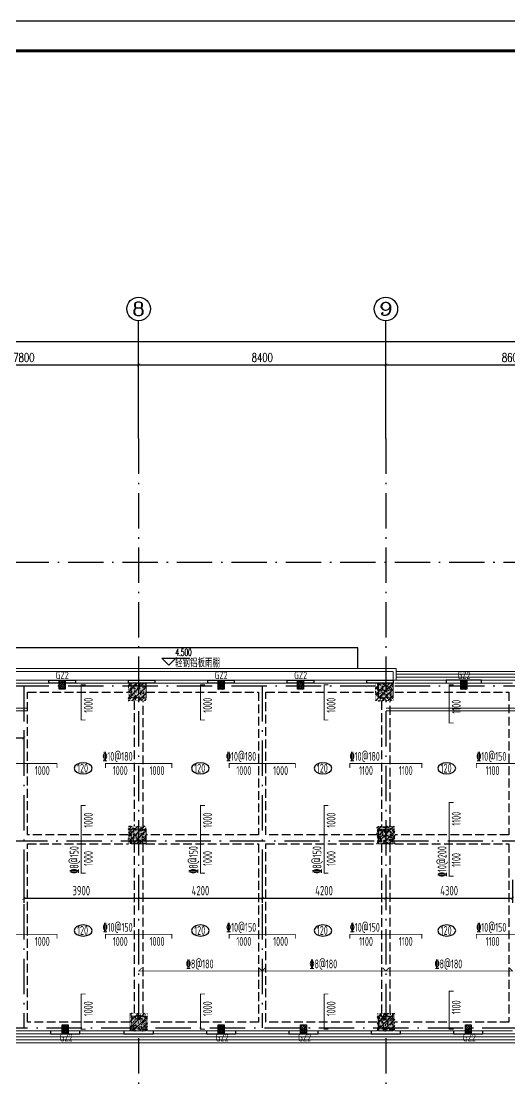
# Model space of a CAD drawing. Extents: x 169490 to 7584583, y -2399407 to 1374371.
# Drawn here: x 651206 to 667806, y 734888 to 770945 of the extents above; entities that cross this region are included whole.
import ezdxf
from ezdxf.enums import TextEntityAlignment as Align

# ---------------------------------------------------------------- set-up
doc = ezdxf.new("R2010")
doc.units = 0
doc.header["$LTSCALE"] = 100
for name, pattern in [('CENTER', [8, 5, -1, 1, -1]), ('D3轴线点划线', [18.5, 12, -3, 0.5, -3]), ('DASH', [0.35, 0.25, -0.1]), ('H3普通虚线', [4.2, 3, -1.2])]:
    doc.linetypes.add(name, pattern=pattern)
doc.layers.get('0').update_dxf_attribs({"linetype": 'CONTINUOUS'})
doc.layers.get('DEFPOINTS').update_dxf_attribs({"linetype": 'CONTINUOUS'})
for name, color, linetype in [('AXIS', 3, 'CONTINUOUS'), ('AXIS_TEXT', 4, 'CONTINUOUS'), ('BEAM_CONT', 4, 'CONTINUOUS'), ('C-AXIS(轴号)', 3, 'CONTINUOUS'), ('C-AXIS-T(字)', 7, 'CONTINUOUS'), ('C-DOTE', 8, 'D3轴线点划线'), ('DIM_ELEV', 3, 'CONTINUOUS'), ('FSK_FREIN', 2, 'CONTINUOUS'), ('FSK_FTEXT', 4, 'CONTINUOUS'), ('FSK_ZREIN', 1, 'CONTINUOUS'), ('FSK_ZTEXT', 3, 'CONTINUOUS'), ('GJ', 6, 'CONTINUOUS'), ('GZ', 220, 'CENTER'), ('S-BEAM-LINE2', 4, 'H3普通虚线'), ('S-COLU-HATCH', 251, 'CONTINUOUS'), ('S-SLAB-DIM', 92, 'CONTINUOUS'), ('图框', 140, 'CONTINUOUS'), ('板厚度', 2, 'CONTINUOUS'), ('立面', 73, 'CONTINUOUS'), ('线脚', 30, 'CONTINUOUS')]:
    doc.layers.add(name, color=color, linetype=linetype)
doc.layers.add('S-COLU-LINE1', color=6, linetype='CONTINUOUS', lineweight=18)
doc.layers.add('平面-看线', color=45, linetype='CONTINUOUS', lineweight=15)
doc.styles.add('_TCH_AXIS', font='COMPLEX', dxfattribs={"bigfont": 'GBCBIG'})
doc.styles.add('_TCH_DIM', font='SIMPLEX', dxfattribs={"bigfont": 'GBCBIG'})
doc.styles.add('_TCH_DIM_T3', font='SIMPLEX.shx', dxfattribs={"width": 0.705882, "bigfont": 'GBCBIG.shx'})
doc.styles.add('BW_Rein', font='Tssdeng.shx', dxfattribs={"width": 0.7, "bigfont": 'hztxt.shx'})
doc.styles.add('COMPLEX', font='COMPLEX')
doc.styles.get("Standard").update_dxf_attribs({"font": 'tssdeng.shx', "width": 0.7, "bigfont": 'hztxt.shx'})
doc.styles.add('TSSD_Bold', font='tssdeng2.shx', dxfattribs={"width": 0.7, "bigfont": 'china.shx'})
doc.styles.add('TSSD_Dimension', font='Tssdeng.shx', dxfattribs={"width": 0.7, "bigfont": 'tssdchn.shx'})
doc.styles.add('TSSD_REIN', font='tssdeng.shx', dxfattribs={"width": 0.7, "bigfont": 'hztxt.shx'})
doc.dimstyles.new('_TCH_ARCH&&100', dxfattribs={"dimtxt": 297.5, "dimasz": 100, "dimexe": 250, "dimexo": 300, "dimgap": 100, "dimtad": 1, "dimdec": 0, "dimzin": 0, "dimdsep": 46, "dimtxsty": '_TCH_DIM_T3', "dimblk": 'ARCHTICK', "dimcen": 0.09, "dimclrt": 7, "dimazin": 2, "dimtfac": 1, "dimtdec": 0, "dimtix": 1, "dimtmove": 2, "dimatfit": 3, "dimfxl": 1, "dimtolj": 1, "dimtzin": 0, "dimarcsym": 0})
doc.dimstyles.new('TSSD_100_100$0', dxfattribs={"dimtxt": 320, "dimasz": 100, "dimexe": 150, "dimexo": 150, "dimgap": 100, "dimtad": 1, "dimdec": 0, "dimzin": 0, "dimdsep": 46, "dimtxsty": 'TSSD_Dimension', "dimblk": 'ARCHTICK', "dimcen": 0, "dimclrt": 7, "dimadec": 1, "dimazin": 0, "dimtfac": 1, "dimtdec": 0, "dimtix": 1, "dimtmove": 2, "dimatfit": 3, "dimldrblk": '_TSDBK', "dimfxl": 1, "dimtolj": 1, "dimtzin": 0, "dimarcsym": 0})
pattern_1 = [(50, (0, 0), (215.178055, -18.82564), [22.5, -247.5]), (355, (0, 0), (-41.6254, 225.65764), [18, -198]), (100.4514, (17.93, -1.57), (173.552815, 206.831863), [19.122057, -210.342634]), (46.1842, (0, 60), (320.172315, -49.655704), [33.75, -371.25]), (96.6356, (26.68, 55.86), (280.39881, 292.23536), [28.68309, -315.5139]), (351.1842, (0, 60), (280.39858, 292.23558), [27, -297]), (21, (30, 45), (179.072116, -120.785667), [22.5, -247.5]), (326, (30, 45), (72.9946, 217.545014), [18, -198]), (71.4514, (44.92, 34.93), (252.06679, 96.75915), [19.122057, -210.342634]), (37.5, (0, 0), (3.6479566, 99.868156), [0, -195.6, 0, -201, 0, -198.75]), (7.5, (0, 0), (78.920861, 118.323514), [0, -114.6, 0, -191.1, 0, -75.75]), (327.5, (-66.9, 0), (160.146731, -6.7664615), [0, -75, 0, -234, 0, -310.5]), (317.5, (-96.9, 0), (174.955851, 30.031495), [0, -97.5, 0, -155.4, 0, -220.5]), (45, (0, 0), (-106.066017, 106.066017), [])]

# ---------------------------------------------------------------- blocks, each defined once
blk = doc.blocks.new('_ARCHTICK')
at = {"const_width": 0.15}
blk.add_lwpolyline([(-0.5, -0.5), (0.5, 0.5)], dxfattribs=at)
blk = doc.blocks.new('*D2207')
at = {"layer": 'AXIS', "color": 0, "lineweight": -2, "transparency": 16777216}
for p, q in [((607996, 757082), (607996, 760332)), ((607996, 760082), (679896, 760082)), ((679896, 757082), (679896, 760332))]:
    blk.add_line(p, q, dxfattribs=at)
at = {"layer": 'DEFPOINTS', "color": 0, "transparency": 16777216}
for p in [(679896, 760082), (607996, 756782), (679896, 756782)]:
    blk.add_point(p, dxfattribs=at)
at = {"layer": 'AXIS', "color": 0, "lineweight": -2, "transparency": 16777216, "xscale": 100, "yscale": 100, "zscale": 100, "rotation": 180}
blk.add_blockref('_ARCHTICK', (607996, 760082), dxfattribs=at)
at = {"layer": 'AXIS', "color": 0, "lineweight": -2, "transparency": 16777216, "xscale": 100, "yscale": 100, "zscale": 100}
blk.add_blockref('_ARCHTICK', (679896, 760082), dxfattribs=at)
at = {"layer": 'AXIS', "color": 7, "transparency": 16777216, "insert": (643946, 760331), "char_height": 297.5, "attachment_point": 5, "style": '_TCH_DIM_T3'}
blk.add_mtext('\\A1;71900', dxfattribs=at)
blk = doc.blocks.new('*D2219')
at = {"layer": 'AXIS', "color": 0, "lineweight": -2, "transparency": 16777216}
for p, q in [((647396, 757082), (647396, 759532)), ((655196, 757082), (655196, 759532)), ((647396, 759282), (655196, 759282))]:
    blk.add_line(p, q, dxfattribs=at)
at = {"layer": 'DEFPOINTS', "color": 0, "transparency": 16777216}
for p in [(655196, 759282), (647396, 756782), (655196, 756782)]:
    blk.add_point(p, dxfattribs=at)
at = {"layer": 'AXIS', "color": 0, "lineweight": -2, "transparency": 16777216, "xscale": 100, "yscale": 100, "zscale": 100, "rotation": 180}
blk.add_blockref('_ARCHTICK', (647396, 759282), dxfattribs=at)
at = {"layer": 'AXIS', "color": 0, "lineweight": -2, "transparency": 16777216, "xscale": 100, "yscale": 100, "zscale": 100}
blk.add_blockref('_ARCHTICK', (655196, 759282), dxfattribs=at)
at = {"layer": 'AXIS', "color": 7, "transparency": 16777216, "insert": (651296, 759531), "char_height": 297.5, "attachment_point": 5, "style": '_TCH_DIM_T3'}
blk.add_mtext('\\A1;7800', dxfattribs=at)
blk = doc.blocks.new('*D2220')
at = {"layer": 'AXIS', "color": 0, "lineweight": -2, "transparency": 16777216}
for p, q in [((655196, 757082), (655196, 759532)), ((663596, 757082), (663596, 759532)), ((655196, 759282), (663596, 759282))]:
    blk.add_line(p, q, dxfattribs=at)
at = {"layer": 'DEFPOINTS', "color": 0, "transparency": 16777216}
for p in [(663596, 759282), (655196, 756782), (663596, 756782)]:
    blk.add_point(p, dxfattribs=at)
at = {"layer": 'AXIS', "color": 0, "lineweight": -2, "transparency": 16777216, "xscale": 100, "yscale": 100, "zscale": 100, "rotation": 180}
blk.add_blockref('_ARCHTICK', (655196, 759282), dxfattribs=at)
at = {"layer": 'AXIS', "color": 0, "lineweight": -2, "transparency": 16777216, "xscale": 100, "yscale": 100, "zscale": 100}
blk.add_blockref('_ARCHTICK', (663596, 759282), dxfattribs=at)
at = {"layer": 'AXIS', "color": 7, "transparency": 16777216, "insert": (659396, 759531), "char_height": 297.5, "attachment_point": 5, "style": '_TCH_DIM_T3'}
blk.add_mtext('\\A1;8400', dxfattribs=at)
blk = doc.blocks.new('*D2221')
at = {"layer": 'AXIS', "color": 0, "lineweight": -2, "transparency": 16777216}
for p, q in [((663596, 757082), (663596, 759532)), ((672196, 757082), (672196, 759532)), ((663596, 759282), (672196, 759282))]:
    blk.add_line(p, q, dxfattribs=at)
at = {"layer": 'DEFPOINTS', "color": 0, "transparency": 16777216}
for p in [(672196, 759282), (663596, 756782), (672196, 756782)]:
    blk.add_point(p, dxfattribs=at)
at = {"layer": 'AXIS', "color": 0, "lineweight": -2, "transparency": 16777216, "xscale": 100, "yscale": 100, "zscale": 100, "rotation": 180}
blk.add_blockref('_ARCHTICK', (663596, 759282), dxfattribs=at)
at = {"layer": 'AXIS', "color": 0, "lineweight": -2, "transparency": 16777216, "xscale": 100, "yscale": 100, "zscale": 100}
blk.add_blockref('_ARCHTICK', (672196, 759282), dxfattribs=at)
at = {"layer": 'AXIS', "color": 7, "transparency": 16777216, "insert": (667896, 759531), "char_height": 297.5, "attachment_point": 5, "style": '_TCH_DIM_T3'}
blk.add_mtext('\\A1;8600', dxfattribs=at)
blk = doc.blocks.new('_AXISO')
blk.add_circle((0, 0), 0.5)
at = {"layer": 'AXIS_TEXT', "style": 'COMPLEX', "width": 1.041667}
blk.add_attdef('A', text='', height=0.56, dxfattribs=at).set_placement((-0.25, -0.28), (0.25, -0.28), align=Align.FIT)
blk = doc.blocks.new('*D1354')
at = {"layer": 'DEFPOINTS', "color": 0, "ltscale": 10, "transparency": 16777216}
for p in [(663596, 741960), (667896, 741960), (667896, 741181)]:
    blk.add_point(p, dxfattribs=at)
at = {"layer": 'S-SLAB-DIM', "color": 0, "lineweight": -2, "ltscale": 10, "transparency": 16777216}
for p, q in [((663596, 741810), (663596, 741031)), ((667896, 741810), (667896, 741031)), ((663596, 741181), (667896, 741181))]:
    blk.add_line(p, q, dxfattribs=at)
at = {"layer": 'S-SLAB-DIM', "color": 0, "lineweight": -2, "ltscale": 10, "transparency": 16777216, "xscale": 100, "yscale": 100, "zscale": 100, "rotation": 180}
blk.add_blockref('_ARCHTICK', (663596, 741181), dxfattribs=at)
at = {"layer": 'S-SLAB-DIM', "color": 0, "lineweight": -2, "ltscale": 10, "transparency": 16777216, "xscale": 100, "yscale": 100, "zscale": 100}
blk.add_blockref('_ARCHTICK', (667896, 741181), dxfattribs=at)
at = {"layer": 'S-SLAB-DIM', "color": 7, "ltscale": 10, "transparency": 16777216, "insert": (665746, 741441), "char_height": 320, "attachment_point": 5, "style": 'TSSD_Dimension'}
blk.add_mtext('\\A1;4300', dxfattribs=at)
blk = doc.blocks.new('_TSDBK')
blk.add_line((-1, 0), (0, 0))
at = {"const_width": 0.5}
blk.add_lwpolyline([(-0.7, -0.7), (0.7, 0.7)], dxfattribs=at)
blk = doc.blocks.new('*D1355')
at = {"layer": 'DEFPOINTS', "color": 0, "ltscale": 10, "transparency": 16777216}
for p in [(659396, 741960), (663596, 741960), (663596, 741181)]:
    blk.add_point(p, dxfattribs=at)
at = {"layer": 'S-SLAB-DIM', "color": 0, "lineweight": -2, "ltscale": 10, "transparency": 16777216}
for p, q in [((659396, 741810), (659396, 741031)), ((663596, 741810), (663596, 741031)), ((659396, 741181), (663596, 741181))]:
    blk.add_line(p, q, dxfattribs=at)
at = {"layer": 'S-SLAB-DIM', "color": 0, "lineweight": -2, "ltscale": 10, "transparency": 16777216, "xscale": 100, "yscale": 100, "zscale": 100, "rotation": 180}
blk.add_blockref('_ARCHTICK', (659396, 741181), dxfattribs=at)
at = {"layer": 'S-SLAB-DIM', "color": 0, "lineweight": -2, "ltscale": 10, "transparency": 16777216, "xscale": 100, "yscale": 100, "zscale": 100}
blk.add_blockref('_ARCHTICK', (663596, 741181), dxfattribs=at)
at = {"layer": 'S-SLAB-DIM', "color": 7, "ltscale": 10, "transparency": 16777216, "insert": (661496, 741441), "char_height": 320, "attachment_point": 5, "style": 'TSSD_Dimension'}
blk.add_mtext('\\A1;4200', dxfattribs=at)
blk = doc.blocks.new('*D1356')
at = {"layer": 'DEFPOINTS', "color": 0, "ltscale": 10, "transparency": 16777216}
for p in [(655196, 741960), (659396, 741960), (659396, 741181)]:
    blk.add_point(p, dxfattribs=at)
at = {"layer": 'S-SLAB-DIM', "color": 0, "lineweight": -2, "ltscale": 10, "transparency": 16777216}
for p, q in [((655196, 741810), (655196, 741031)), ((659396, 741810), (659396, 741031)), ((655196, 741181), (659396, 741181))]:
    blk.add_line(p, q, dxfattribs=at)
at = {"layer": 'S-SLAB-DIM', "color": 0, "lineweight": -2, "ltscale": 10, "transparency": 16777216, "xscale": 100, "yscale": 100, "zscale": 100, "rotation": 180}
blk.add_blockref('_ARCHTICK', (655196, 741181), dxfattribs=at)
at = {"layer": 'S-SLAB-DIM', "color": 0, "lineweight": -2, "ltscale": 10, "transparency": 16777216, "xscale": 100, "yscale": 100, "zscale": 100}
blk.add_blockref('_ARCHTICK', (659396, 741181), dxfattribs=at)
at = {"layer": 'S-SLAB-DIM', "color": 7, "ltscale": 10, "transparency": 16777216, "insert": (657296, 741441), "char_height": 320, "attachment_point": 5, "style": 'TSSD_Dimension'}
blk.add_mtext('\\A1;4200', dxfattribs=at)
blk = doc.blocks.new('*D1357')
at = {"layer": 'DEFPOINTS', "color": 0, "ltscale": 10, "transparency": 16777216}
for p in [(651296, 741960), (655196, 741960), (655196, 741181)]:
    blk.add_point(p, dxfattribs=at)
at = {"layer": 'S-SLAB-DIM', "color": 0, "lineweight": -2, "ltscale": 10, "transparency": 16777216}
for p, q in [((651296, 741810), (651296, 741031)), ((655196, 741810), (655196, 741031)), ((651296, 741181), (655196, 741181))]:
    blk.add_line(p, q, dxfattribs=at)
at = {"layer": 'S-SLAB-DIM', "color": 0, "lineweight": -2, "ltscale": 10, "transparency": 16777216, "xscale": 100, "yscale": 100, "zscale": 100, "rotation": 180}
blk.add_blockref('_ARCHTICK', (651296, 741181), dxfattribs=at)
at = {"layer": 'S-SLAB-DIM', "color": 0, "lineweight": -2, "ltscale": 10, "transparency": 16777216, "xscale": 100, "yscale": 100, "zscale": 100}
blk.add_blockref('_ARCHTICK', (655196, 741181), dxfattribs=at)
at = {"layer": 'S-SLAB-DIM', "color": 7, "ltscale": 10, "transparency": 16777216, "insert": (653246, 741441), "char_height": 320, "attachment_point": 5, "style": 'TSSD_Dimension'}
blk.add_mtext('\\A1;3900', dxfattribs=at)
blk = doc.blocks.new('*D1482')
at = {"layer": 'DEFPOINTS', "color": 0, "ltscale": 10, "transparency": 16777216}
for p in [(649796, 747021), (651296, 747021), (651296, 746623)]:
    blk.add_point(p, dxfattribs=at)
at = {"layer": 'S-SLAB-DIM', "color": 0, "lineweight": -2, "ltscale": 10, "transparency": 16777216}
for p, q in [((649796, 746871), (649796, 746473)), ((651296, 746871), (651296, 746473)), ((649796, 746623), (651296, 746623))]:
    blk.add_line(p, q, dxfattribs=at)
at = {"layer": 'S-SLAB-DIM', "color": 0, "lineweight": -2, "ltscale": 10, "transparency": 16777216, "xscale": 100, "yscale": 100, "zscale": 100, "rotation": 180}
blk.add_blockref('_ARCHTICK', (649796, 746623), dxfattribs=at)
at = {"layer": 'S-SLAB-DIM', "color": 0, "lineweight": -2, "ltscale": 10, "transparency": 16777216, "xscale": 100, "yscale": 100, "zscale": 100}
blk.add_blockref('_ARCHTICK', (651296, 746623), dxfattribs=at)
at = {"layer": 'S-SLAB-DIM', "color": 7, "ltscale": 10, "transparency": 16777216, "insert": (650546, 746883), "char_height": 320, "attachment_point": 5, "style": 'TSSD_Dimension'}
blk.add_mtext('\\A1;1500', dxfattribs=at)
blk = doc.blocks.new('BW-4902924', base_point=(607896, 736682))
at = {"layer": 'S-COLU-HATCH', "ltscale": 10}
h = blk.add_hatch(color=256, dxfattribs=at)
h.dxf.hatch_style = 1
h.paths.add_polyline_path([(654946, 748482), (655446, 748482), (655446, 747982), (654946, 747982)])
h = blk.add_hatch(color=256, dxfattribs=at)
h.dxf.hatch_style = 1
h.paths.add_polyline_path([(663346, 748482), (663846, 748482), (663846, 747982), (663346, 747982)])
h = blk.add_hatch(color=256, dxfattribs=at)
h.dxf.hatch_style = 1
h.paths.add_polyline_path([(654946, 743532), (655446, 743532), (655446, 743032), (654946, 743032)])
h = blk.add_hatch(color=256, dxfattribs=at)
h.dxf.hatch_style = 1
h.paths.add_polyline_path([(663346, 743532), (663846, 743532), (663846, 743032), (663346, 743032)])
h = blk.add_hatch(color=256, dxfattribs=at)
h.dxf.hatch_style = 1
h.paths.add_polyline_path([(654946, 737182), (655446, 737182), (655446, 736682), (654946, 736682)])
h = blk.add_hatch(color=256, dxfattribs=at)
h.dxf.hatch_style = 1
h.paths.add_polyline_path([(663346, 737182), (663846, 737182), (663846, 736682), (663346, 736682)])
at = {"layer": 'S-COLU-LINE1'}
for points in [[(654946, 748482), (655446, 748482), (655446, 747982), (654946, 747982)], [(663346, 748482), (663846, 748482), (663846, 747982), (663346, 747982)], [(654946, 743532), (655446, 743532), (655446, 743032), (654946, 743032)], [(663346, 743532), (663846, 743532), (663846, 743032), (663346, 743032)], [(654946, 737182), (655446, 737182), (655446, 736682), (654946, 736682)], [(663346, 737182), (663846, 737182), (663846, 736682), (663346, 736682)]]:
    blk.add_lwpolyline(points, close=True, dxfattribs=at)
blk = doc.blocks.new('BW-5505119', base_point=(607197, 1117331))
at = {"layer": 'S-COLU-HATCH', "ltscale": 10}
h = blk.add_hatch(dxfattribs=at)
h.set_pattern_fill('ARMORED', color=256, scale=30)
h.set_pattern_definition(pattern_1)
h.paths.add_polyline_path([(655446, 1129131), (654846, 1129131), (654846, 1128531), (655446, 1128531)])
h = blk.add_hatch(dxfattribs=at)
h.set_pattern_fill('ARMORED', color=256, scale=30)
h.set_pattern_definition(pattern_1)
h.paths.add_polyline_path([(663846, 1129131), (663246, 1129131), (663246, 1128531), (663846, 1128531)])
h = blk.add_hatch(dxfattribs=at)
h.set_pattern_fill('ARMORED', color=256, scale=30)
h.set_pattern_definition(pattern_1)
h.paths.add_polyline_path([(655446, 1124281), (654846, 1124281), (654846, 1123681), (655446, 1123681)])
h = blk.add_hatch(dxfattribs=at)
h.set_pattern_fill('ARMORED', color=256, scale=30)
h.set_pattern_definition(pattern_1)
h.paths.add_polyline_path([(663896, 1124281), (663296, 1124281), (663296, 1123681), (663896, 1123681)])
h = blk.add_hatch(dxfattribs=at)
h.set_pattern_fill('ARMORED', color=256, scale=30)
h.set_pattern_definition(pattern_1)
h.paths.add_polyline_path([(655496, 1117931), (654896, 1117931), (654896, 1117331), (655496, 1117331)])
h = blk.add_hatch(dxfattribs=at)
h.set_pattern_fill('ARMORED', color=256, scale=30)
h.set_pattern_definition(pattern_1)
h.paths.add_polyline_path([(663896, 1117931), (663296, 1117931), (663296, 1117331), (663896, 1117331)])
at = {"layer": 'S-COLU-LINE1', "color": 2, "const_width": 10}
for points in [[(655446, 1129131), (654846, 1129131), (654846, 1128531), (655446, 1128531)], [(663846, 1129131), (663246, 1129131), (663246, 1128531), (663846, 1128531)], [(655446, 1124281), (654846, 1124281), (654846, 1123681), (655446, 1123681)], [(663896, 1124281), (663296, 1124281), (663296, 1123681), (663896, 1123681)], [(655496, 1117931), (654896, 1117931), (654896, 1117331), (655496, 1117331)], [(663896, 1117931), (663296, 1117931), (663296, 1117331), (663896, 1117331)]]:
    blk.add_lwpolyline(points, close=True, dxfattribs=at)

msp = doc.modelspace()

# ---------------------------------------------------------------- hatches: boundary and pattern name
at = {"layer": 'GZ', "linetype": 'ByBlock'}
h = msp.add_hatch(dxfattribs=at)
h.set_pattern_fill('ARMORED', color=2, scale=10, style=0)
h.set_pattern_definition([(50, (-992125.9, 1226187.595), (71.7260183, -6.2752135), [7.5, -82.5]), (355, (-992125.9, 1226187.595), (-13.8751334, 75.2192134), [6, -66]), (100.4514, (-992119.92, 1226187.07), (57.8509382, 68.9439542), [6.374019, -70.1142112]), (46.1842, (-992125.9, 1226207.595), (106.724105, -16.5519014), [11.25, -123.75]), (96.6356, (-992117, 1226206.22), (93.4662706, 97.411787), [9.561029, -105.1713]), (351.1842, (-992125.9, 1226207.6), (93.4661945, 97.41186), [9, -99]), (21, (-992115.9, 1226202.595), (59.6907052, -40.261889), [7.5, -82.5]), (326, (-992115.9, 1226202.595), (24.3315332, 72.5150045), [6, -66]), (71.4514, (-992110.924, 1226199.24), (84.0222629, 32.2530497), [6.374019, -70.1142112]), (37.5, (-992125.898, 1226187.595), (1.21598553, 33.2893854), [0, -65.2, 0, -67, 0, -66.25]), (7.5, (-992125.898, 1226187.595), (26.30695374, 39.4411712), [0, -38.2, 0, -63.7, 0, -25.25]), (327.5, (-992148.198, 1226187.595), (53.3822436, -2.25548717), [0, -25, 0, -78, 0, -103.5]), (317.5, (-992158.2, 1226187.595), (58.3186169, 10.0104982), [0, -32.5, 0, -51.8, 0, -73.5]), (45, (-992125.9, 1226187.595), (-35.355339, 35.355339), [])])
h.paths.add_polyline_path([(652495.7, 748582.3), (652495.7, 748282.3), (652695.7, 748282.3), (652695.7, 748582.3)])
h = msp.add_hatch(dxfattribs=at)
h.set_pattern_fill('ARMORED', color=2, scale=10, style=0)
h.set_pattern_definition([(50, (-986725.9, 1226187.595), (71.7260183, -6.2752135), [7.5, -82.5]), (355, (-986725.9, 1226187.595), (-13.8751334, 75.2192134), [6, -66]), (100.4514, (-986719.92, 1226187.07), (57.8509382, 68.9439542), [6.374019, -70.1142112]), (46.1842, (-986725.9, 1226207.595), (106.724105, -16.5519014), [11.25, -123.75]), (96.6356, (-986717, 1226206.22), (93.4662706, 97.411787), [9.561029, -105.1713]), (351.1842, (-986725.9, 1226207.6), (93.4661945, 97.41186), [9, -99]), (21, (-986715.9, 1226202.595), (59.6907052, -40.261889), [7.5, -82.5]), (326, (-986715.9, 1226202.595), (24.3315332, 72.5150045), [6, -66]), (71.4514, (-986710.924, 1226199.24), (84.0222629, 32.2530497), [6.374019, -70.1142112]), (37.5, (-986725.898, 1226187.595), (1.21598553, 33.2893854), [0, -65.2, 0, -67, 0, -66.25]), (7.5, (-986725.898, 1226187.595), (26.30695374, 39.4411712), [0, -38.2, 0, -63.7, 0, -25.25]), (327.5, (-986748.198, 1226187.595), (53.3822436, -2.25548717), [0, -25, 0, -78, 0, -103.5]), (317.5, (-986758.2, 1226187.595), (58.3186169, 10.0104982), [0, -32.5, 0, -51.8, 0, -73.5]), (45, (-986725.9, 1226187.595), (-35.355339, 35.355339), [])])
h.paths.add_polyline_path([(657895.7, 748582.3), (657895.7, 748282.3), (658095.7, 748282.3), (658095.7, 748582.3)])
h = msp.add_hatch(dxfattribs=at)
h.set_pattern_fill('ARMORED', color=2, scale=10, style=0)
h.set_pattern_definition([(50, (-984025.9, 1226187.595), (71.7260183, -6.2752135), [7.5, -82.5]), (355, (-984025.9, 1226187.595), (-13.8751334, 75.2192134), [6, -66]), (100.4514, (-984019.92, 1226187.07), (57.8509382, 68.9439542), [6.374019, -70.1142112]), (46.1842, (-984025.9, 1226207.595), (106.724105, -16.5519014), [11.25, -123.75]), (96.6356, (-984017, 1226206.22), (93.4662706, 97.411787), [9.561029, -105.1713]), (351.1842, (-984025.9, 1226207.6), (93.4661945, 97.41186), [9, -99]), (21, (-984015.9, 1226202.595), (59.6907052, -40.261889), [7.5, -82.5]), (326, (-984015.9, 1226202.595), (24.3315332, 72.5150045), [6, -66]), (71.4514, (-984010.924, 1226199.24), (84.0222629, 32.2530497), [6.374019, -70.1142112]), (37.5, (-984025.898, 1226187.595), (1.21598553, 33.2893854), [0, -65.2, 0, -67, 0, -66.25]), (7.5, (-984025.898, 1226187.595), (26.30695374, 39.4411712), [0, -38.2, 0, -63.7, 0, -25.25]), (327.5, (-984048.198, 1226187.595), (53.3822436, -2.25548717), [0, -25, 0, -78, 0, -103.5]), (317.5, (-984058.2, 1226187.595), (58.3186169, 10.0104982), [0, -32.5, 0, -51.8, 0, -73.5]), (45, (-984025.9, 1226187.595), (-35.355339, 35.355339), [])])
h.paths.add_polyline_path([(660595.7, 748582.3), (660595.7, 748282.3), (660795.7, 748282.3), (660795.7, 748582.3)])
h = msp.add_hatch(dxfattribs=at)
h.set_pattern_fill('ARMORED', color=2, scale=10, style=0)
h.set_pattern_definition([(50, (-978475.89, 1226187.595), (71.7260183, -6.2752135), [7.5, -82.5]), (355, (-978475.89, 1226187.595), (-13.8751334, 75.2192134), [6, -66]), (100.4514, (-978469.91, 1226187.07), (57.8509382, 68.9439542), [6.374019, -70.1142112]), (46.1842, (-978475.89, 1226207.595), (106.724105, -16.5519014), [11.25, -123.75]), (96.6356, (-978466.99, 1226206.22), (93.4662706, 97.411787), [9.561029, -105.1713]), (351.1842, (-978475.89, 1226207.6), (93.4661945, 97.41186), [9, -99]), (21, (-978465.89, 1226202.595), (59.6907052, -40.261889), [7.5, -82.5]), (326, (-978465.89, 1226202.595), (24.3315332, 72.5150045), [6, -66]), (71.4514, (-978460.914, 1226199.24), (84.0222629, 32.2530497), [6.374019, -70.1142112]), (37.5, (-978475.888, 1226187.595), (1.21598553, 33.2893854), [0, -65.2, 0, -67, 0, -66.25]), (7.5, (-978475.888, 1226187.595), (26.30695374, 39.4411712), [0, -38.2, 0, -63.7, 0, -25.25]), (327.5, (-978498.188, 1226187.595), (53.3822436, -2.25548717), [0, -25, 0, -78, 0, -103.5]), (317.5, (-978508.19, 1226187.595), (58.3186169, 10.0104982), [0, -32.5, 0, -51.8, 0, -73.5]), (45, (-978475.89, 1226187.595), (-35.355339, 35.355339), [])])
h.paths.add_polyline_path([(666145.7, 748582.3), (666145.7, 748282.3), (666345.7, 748282.3), (666345.7, 748582.3)])
h = msp.add_hatch(dxfattribs=at)
h.set_pattern_fill('ARMORED', color=2, scale=10, style=0)
h.set_pattern_definition([(50, (-992025.9, 1214487.595), (71.7260183, -6.2752135), [7.5, -82.5]), (355, (-992025.9, 1214487.595), (-13.8751334, 75.2192134), [6, -66]), (100.4514, (-992019.92, 1214487.07), (57.8509382, 68.9439542), [6.374019, -70.1142112]), (46.1842, (-992025.9, 1214507.595), (106.724105, -16.5519014), [11.25, -123.75]), (96.6356, (-992017, 1214506.22), (93.4662706, 97.411787), [9.561029, -105.1713]), (351.1842, (-992025.9, 1214507.6), (93.4661945, 97.41186), [9, -99]), (21, (-992015.9, 1214502.595), (59.6907052, -40.261889), [7.5, -82.5]), (326, (-992015.9, 1214502.595), (24.3315332, 72.5150045), [6, -66]), (71.4514, (-992010.924, 1214499.24), (84.0222629, 32.2530497), [6.374019, -70.1142112]), (37.5, (-992025.898, 1214487.595), (1.21598553, 33.2893854), [0, -65.2, 0, -67, 0, -66.25]), (7.5, (-992025.898, 1214487.595), (26.30695374, 39.4411712), [0, -38.2, 0, -63.7, 0, -25.25]), (327.5, (-992048.198, 1214487.595), (53.3822436, -2.25548717), [0, -25, 0, -78, 0, -103.5]), (317.5, (-992058.2, 1214487.595), (58.3186169, 10.0104982), [0, -32.5, 0, -51.8, 0, -73.5]), (45, (-992025.9, 1214487.595), (-35.355339, 35.355339), [])])
h.paths.add_polyline_path([(652595.7, 736882.3), (652595.7, 736582.3), (652795.7, 736582.3), (652795.7, 736882.3)])
h = msp.add_hatch(dxfattribs=at)
h.set_pattern_fill('ARMORED', color=2, scale=10, style=0)
h.set_pattern_definition([(50, (-986725.9, 1214487.595), (71.7260183, -6.2752135), [7.5, -82.5]), (355, (-986725.9, 1214487.595), (-13.8751334, 75.2192134), [6, -66]), (100.4514, (-986719.92, 1214487.07), (57.8509382, 68.9439542), [6.374019, -70.1142112]), (46.1842, (-986725.9, 1214507.595), (106.724105, -16.5519014), [11.25, -123.75]), (96.6356, (-986717, 1214506.22), (93.4662706, 97.411787), [9.561029, -105.1713]), (351.1842, (-986725.9, 1214507.6), (93.4661945, 97.41186), [9, -99]), (21, (-986715.9, 1214502.595), (59.6907052, -40.261889), [7.5, -82.5]), (326, (-986715.9, 1214502.595), (24.3315332, 72.5150045), [6, -66]), (71.4514, (-986710.924, 1214499.24), (84.0222629, 32.2530497), [6.374019, -70.1142112]), (37.5, (-986725.898, 1214487.595), (1.21598553, 33.2893854), [0, -65.2, 0, -67, 0, -66.25]), (7.5, (-986725.898, 1214487.595), (26.30695374, 39.4411712), [0, -38.2, 0, -63.7, 0, -25.25]), (327.5, (-986748.198, 1214487.595), (53.3822436, -2.25548717), [0, -25, 0, -78, 0, -103.5]), (317.5, (-986758.2, 1214487.595), (58.3186169, 10.0104982), [0, -32.5, 0, -51.8, 0, -73.5]), (45, (-986725.9, 1214487.595), (-35.355339, 35.355339), [])])
h.paths.add_polyline_path([(657895.7, 736882.3), (657895.7, 736582.3), (658095.7, 736582.3), (658095.7, 736882.3)])
h = msp.add_hatch(dxfattribs=at)
h.set_pattern_fill('ARMORED', color=2, scale=10, style=0)
h.set_pattern_definition([(50, (-983925.9, 1214487.595), (71.7260183, -6.2752135), [7.5, -82.5]), (355, (-983925.9, 1214487.595), (-13.8751334, 75.2192134), [6, -66]), (100.4514, (-983919.92, 1214487.07), (57.8509382, 68.9439542), [6.374019, -70.1142112]), (46.1842, (-983925.9, 1214507.595), (106.724105, -16.5519014), [11.25, -123.75]), (96.6356, (-983917, 1214506.22), (93.4662706, 97.411787), [9.561029, -105.1713]), (351.1842, (-983925.9, 1214507.6), (93.4661945, 97.41186), [9, -99]), (21, (-983915.9, 1214502.595), (59.6907052, -40.261889), [7.5, -82.5]), (326, (-983915.9, 1214502.595), (24.3315332, 72.5150045), [6, -66]), (71.4514, (-983910.924, 1214499.24), (84.0222629, 32.2530497), [6.374019, -70.1142112]), (37.5, (-983925.898, 1214487.595), (1.21598553, 33.2893854), [0, -65.2, 0, -67, 0, -66.25]), (7.5, (-983925.898, 1214487.595), (26.30695374, 39.4411712), [0, -38.2, 0, -63.7, 0, -25.25]), (327.5, (-983948.198, 1214487.595), (53.3822436, -2.25548717), [0, -25, 0, -78, 0, -103.5]), (317.5, (-983958.2, 1214487.595), (58.3186169, 10.0104982), [0, -32.5, 0, -51.8, 0, -73.5]), (45, (-983925.9, 1214487.595), (-35.355339, 35.355339), [])])
h.paths.add_polyline_path([(660695.7, 736882.3), (660695.7, 736582.3), (660895.7, 736582.3), (660895.7, 736882.3)])
h = msp.add_hatch(dxfattribs=at)
h.set_pattern_fill('ARMORED', color=2, scale=10, style=0)
h.set_pattern_definition([(50, (-978325.9, 1214487.595), (71.7260183, -6.2752135), [7.5, -82.5]), (355, (-978325.9, 1214487.595), (-13.8751334, 75.2192134), [6, -66]), (100.4514, (-978319.92, 1214487.07), (57.8509382, 68.9439542), [6.374019, -70.1142112]), (46.1842, (-978325.9, 1214507.595), (106.724105, -16.5519014), [11.25, -123.75]), (96.6356, (-978317, 1214506.22), (93.4662706, 97.411787), [9.561029, -105.1713]), (351.1842, (-978325.9, 1214507.6), (93.4661945, 97.41186), [9, -99]), (21, (-978315.9, 1214502.595), (59.6907052, -40.261889), [7.5, -82.5]), (326, (-978315.9, 1214502.595), (24.3315332, 72.5150045), [6, -66]), (71.4514, (-978310.924, 1214499.24), (84.0222629, 32.2530497), [6.374019, -70.1142112]), (37.5, (-978325.898, 1214487.595), (1.21598553, 33.2893854), [0, -65.2, 0, -67, 0, -66.25]), (7.5, (-978325.898, 1214487.595), (26.30695374, 39.4411712), [0, -38.2, 0, -63.7, 0, -25.25]), (327.5, (-978348.198, 1214487.595), (53.3822436, -2.25548717), [0, -25, 0, -78, 0, -103.5]), (317.5, (-978358.2, 1214487.595), (58.3186169, 10.0104982), [0, -32.5, 0, -51.8, 0, -73.5]), (45, (-978325.9, 1214487.595), (-35.355339, 35.355339), [])])
h.paths.add_polyline_path([(666295.7, 736882.3), (666295.7, 736582.3), (666495.7, 736582.3), (666495.7, 736882.3)])

# ---------------------------------------------------------------- linework, layer by layer
at = {"ltscale": 10}
msp.add_lwpolyline([(690882.7, 769944.8), (596277.8, 769944.8), (596277.8, 712544.8), (690882.7, 712544.8)], close=True, dxfattribs=at)
at = {"layer": 'BEAM_CONT', "lineweight": 18}
for p, q in [((651295.7, 748482.3), (647645.7, 748482.3)), ((654845.7, 748482.3), (651295.7, 748482.3)), ((659395.7, 748482.3), (655445.7, 748482.3)), ((663295.7, 748482.3), (659395.7, 748482.3)), ((667895.7, 748482.3), (663895.7, 748482.3)), ((647645.7, 736682.3), (651295.7, 736682.3)), ((651295.7, 736682.3), (654895.7, 736682.3)), ((655495.7, 736682.3), (659395.7, 736682.3)), ((659395.7, 736682.3), (663295.7, 736682.3)), ((663895.7, 736682.3), (667895.7, 736682.3))]:
    msp.add_line(p, q, dxfattribs=at)
at = {"layer": 'C-AXIS(轴号)'}
for p, q in [((655195.7, 756782.3), (655195.7, 760782.3)), ((663595.7, 756782.3), (663595.7, 760782.3))]:
    msp.add_line(p, q, dxfattribs=at)
at = {"layer": 'C-DOTE'}
for p, q in [((655195.7, 756782.3), (655195.7, 732082.3)), ((663595.7, 756782.3), (663595.7, 732082.3)), ((683595.7, 752582.3), (605819.4, 752582.3)), ((683595.7, 748382.3), (641995.7, 748382.3)), ((651295.7, 748382.3), (651295.7, 736782.3)), ((659395.7, 748382.3), (659395.7, 736782.3)), ((624995.7, 743132.3), (683595.7, 743132.3)), ((605819.4, 736782.3), (683595.7, 736782.3))]:
    msp.add_line(p, q, dxfattribs=at)
at = {"layer": 'DIM_ELEV'}
for p, q in [((656224.5, 749088.3), (655984.5, 749328.3)), ((655984.5, 749328.3), (656938.8, 749328.3)), ((656224.5, 749088.3), (656464.5, 749328.3))]:
    msp.add_line(p, q, dxfattribs=at)
at = {"layer": 'FSK_FREIN', "color": 1, "const_width": 30}
for points in [[(653395.8, 747232.3), (653245.8, 747232.3), (653245.8, 748422.3), (653395.8, 748422.3)], [(657445.8, 747232.3), (657295.8, 747232.3), (657295.8, 748422.3), (657445.8, 748422.3)], [(661645.8, 747232.3), (661495.8, 747232.3), (661495.8, 748422.3), (661645.8, 748422.3)], [(665895.8, 747132.3), (665745.8, 747132.3), (665745.8, 748422.3), (665895.8, 748422.3)], [(650170.7, 745607.3), (650170.7, 745757.3), (652420.7, 745757.3), (652420.7, 745607.3)], [(654070.7, 745607.3), (654070.7, 745757.3), (656320.7, 745757.3), (656320.7, 745607.3)], [(658270.7, 745607.3), (658270.7, 745757.3), (660520.7, 745757.3), (660520.7, 745607.3)], [(662370.7, 745607.3), (662370.7, 745757.3), (664820.7, 745757.3), (664820.7, 745607.3)], [(666670.7, 745607.3), (666670.7, 745757.3), (669120.7, 745757.3), (669120.7, 745607.3)], [(653395.8, 742032.3), (653245.8, 742032.3), (653245.8, 744332.3), (653395.8, 744332.3)], [(657445.8, 742032.3), (657295.8, 742032.3), (657295.8, 744332.3), (657445.8, 744332.3)], [(661645.8, 742032.3), (661495.8, 742032.3), (661495.8, 744332.3), (661645.8, 744332.3)], [(665895.8, 741932.3), (665745.8, 741932.3), (665745.8, 744432.3), (665895.8, 744432.3)], [(650170.7, 739807.3), (650170.7, 739957.3), (652420.7, 739957.3), (652420.7, 739807.3)], [(654070.7, 739807.3), (654070.7, 739957.3), (656320.7, 739957.3), (656320.7, 739807.3)], [(658270.7, 739807.3), (658270.7, 739957.3), (660520.7, 739957.3), (660520.7, 739807.3)], [(662370.7, 739807.3), (662370.7, 739957.3), (664820.7, 739957.3), (664820.7, 739807.3)], [(666670.7, 739807.3), (666670.7, 739957.3), (669120.7, 739957.3), (669120.7, 739807.3)], [(653395.8, 736742.3), (653245.8, 736742.3), (653245.8, 737932.3), (653395.8, 737932.3)], [(657445.8, 736742.3), (657295.8, 736742.3), (657295.8, 737932.3), (657445.8, 737932.3)], [(661645.8, 736742.3), (661495.8, 736742.3), (661495.8, 737932.3), (661645.8, 737932.3)], [(665895.8, 736742.3), (665745.8, 736742.3), (665745.8, 738032.3), (665895.8, 738032.3)]]:
    msp.add_lwpolyline(points, dxfattribs=at)
at = {"layer": 'FSK_ZREIN', "const_width": 30}
for points in [[(655301.8, 738820.7), (655195.7, 738714.6), (659395.7, 738714.6), (659289.7, 738820.7)], [(659501.8, 738820.7), (659395.7, 738714.6), (663595.7, 738714.6), (663489.7, 738820.7)], [(663701.8, 738820.7), (663595.7, 738714.6), (667895.7, 738714.6), (667789.7, 738820.7)]]:
    msp.add_lwpolyline(points, dxfattribs=at)
at = {"layer": 'GJ', "color": 6, "const_width": 30}
for points in [[(651420.7, 747630.4), (647395.7, 747630.4)], [(651420.7, 747542.1), (647395.7, 747542.1)], [(668020.7, 747630.4), (663595.7, 747630.4)], [(668020.7, 747542.1), (663595.7, 747542.1)]]:
    msp.add_lwpolyline(points, dxfattribs=at)
at = {"layer": 'GZ', "color": 2, "linetype": 'ByBlock'}
for points in [[(652495.7, 748582.3), (652695.7, 748582.3), (652695.7, 748282.3), (652495.7, 748282.3)], [(657895.7, 748582.3), (658095.7, 748582.3), (658095.7, 748282.3), (657895.7, 748282.3)], [(660595.7, 748582.3), (660795.7, 748582.3), (660795.7, 748282.3), (660595.7, 748282.3)], [(666145.7, 748582.3), (666345.7, 748582.3), (666345.7, 748282.3), (666145.7, 748282.3)], [(652595.7, 736882.3), (652795.7, 736882.3), (652795.7, 736582.3), (652595.7, 736582.3)], [(657895.7, 736882.3), (658095.7, 736882.3), (658095.7, 736582.3), (657895.7, 736582.3)], [(660695.7, 736882.3), (660895.7, 736882.3), (660895.7, 736582.3), (660695.7, 736582.3)], [(666295.7, 736882.3), (666495.7, 736882.3), (666495.7, 736582.3), (666295.7, 736582.3)]]:
    msp.add_lwpolyline(points, close=True, dxfattribs=at)
at = {"layer": 'S-BEAM-LINE2'}
for p, q in [((651420.7, 748182.3), (654845.7, 748182.3)), ((651420.7, 743332.3), (651420.7, 748182.3)), ((655445.7, 748182.3), (659270.7, 748182.3)), ((659270.7, 748182.3), (659270.7, 743332.3)), ((659520.7, 748182.3), (663295.7, 748182.3)), ((659520.7, 743332.3), (659520.7, 748182.3)), ((663895.7, 748182.3), (667770.7, 748182.3)), ((667770.7, 748182.3), (667770.7, 743332.3)), ((655045.7, 747882.3), (655045.7, 743632.3)), ((655345.7, 743632.3), (655345.7, 747882.3)), ((663445.7, 747882.3), (663445.7, 743632.3)), ((663745.7, 743632.3), (663745.7, 747882.3)), ((654845.7, 743332.3), (651420.7, 743332.3)), ((659270.7, 743332.3), (655445.7, 743332.3)), ((663295.7, 743332.3), (659520.7, 743332.3)), ((667770.7, 743332.3), (663895.7, 743332.3)), ((651420.7, 743032.3), (654845.7, 743032.3)), ((651420.7, 736982.3), (651420.7, 743032.3)), ((655045.7, 743032.3), (655045.7, 737282.3)), ((655345.7, 737282.3), (655345.7, 743032.3)), ((655445.7, 743032.3), (659270.7, 743032.3)), ((659270.7, 743032.3), (659270.7, 736982.3)), ((659520.7, 743032.3), (663295.7, 743032.3)), ((659520.7, 736982.3), (659520.7, 743032.3)), ((663445.7, 743032.3), (663445.7, 737282.3)), ((663745.7, 737282.3), (663745.7, 743032.3)), ((663895.7, 743032.3), (667770.7, 743032.3)), ((667770.7, 743032.3), (667770.7, 736982.3)), ((654895.7, 736982.3), (651420.7, 736982.3)), ((659270.7, 736982.3), (655495.7, 736982.3)), ((663295.7, 736982.3), (659520.7, 736982.3)), ((667770.7, 736982.3), (663895.7, 736982.3))]:
    msp.add_line(p, q, dxfattribs=at)
at = {"layer": '图框'}
msp.add_lwpolyline([(593777.8, 711544.8), (698877.8, 711544.8), (698877.8, 770944.8), (593777.8, 770944.8)], close=True, dxfattribs=at)
at = {"layer": '图框', "const_width": 100}
msp.add_lwpolyline([(596277.8, 712544.8), (697877.8, 712544.8), (697877.8, 769944.8), (596277.8, 769944.8)], close=True, dxfattribs=at)
at = {"layer": '平面-看线'}
for points in [[(663945.7, 748582.3), (663945.7, 748982.3), (649345.8, 748982.3), (649345.7, 748582.3)], [(607895.7, 736682.3), (607895.7, 736282.3), (680395.7, 736282.3), (680395.7, 746982.3), (672695.7, 746982.3), (672695.7, 748882.3), (663945.7, 748882.3)], [(650345.7, 748582.3), (652145.7, 748582.3)], [(653045.7, 748582.3), (654845.7, 748582.3)], [(655745.7, 748582.3), (657545.7, 748582.3)], [(658445.7, 748582.3), (660245.7, 748582.3)], [(661145.7, 748582.3), (662945.7, 748582.3)], [(663845.7, 748582.3), (665645.7, 748582.3)], [(666845.7, 748582.3), (668645.7, 748582.3)], [(650695.7, 736582.3), (652195.7, 736582.3)], [(653195.7, 736582.3), (654695.7, 736582.3)], [(655695.7, 736582.3), (657495.7, 736582.3)], [(658495.7, 736582.3), (660295.7, 736582.3)], [(661295.7, 736582.3), (663095.7, 736582.3)], [(664095.7, 736582.3), (665895.7, 736582.3)], [(666895.7, 736582.3), (668695.7, 736582.3)]]:
    msp.add_lwpolyline(points, dxfattribs=at)
at = {"layer": '平面-看线', "linetype": 'DASH', "ltscale": 0.8}
for points in [[(607895.7, 736382.3), (680295.7, 736382.3), (680295.7, 746882.3), (672595.7, 746882.3), (672595.7, 748782.3), (663945.7, 748782.3)], [(607895.7, 736482.3), (680195.7, 736482.3), (680195.7, 746782.3), (672495.7, 746782.3), (672495.7, 748682.3), (663945.7, 748682.3)], [(663845.7, 748482.3), (663845.7, 748882.3), (649445.8, 748882.3), (649445.7, 748482.3)]]:
    msp.add_lwpolyline(points, dxfattribs=at)
at = {"layer": '板厚度', "extrusion": (0, 0, -1)}
for centre in [(653310.6, 745594.2), (657291.4, 745594.2), (661456.9, 745594.2), (665663.8, 745594.2), (653310.6, 740088.6), (657291.4, 740088.6), (661456.9, 740088.6), (665663.8, 740088.6)]:
    msp.add_ellipse(centre, major_axis=(303.3, 0), ratio=0.6210538, dxfattribs=at)
at = {"layer": '立面', "color": 4}
msp.add_lwpolyline([(662645.7, 748982.3), (662645.7, 749682.3), (650645.8, 749682.8), (650645.8, 748982.3)], dxfattribs=at)
at = {"layer": '线脚', "color": 10}
for points in [[(652145.7, 748582.3), (653045.7, 748582.3), (653045.7, 748482.3), (652145.7, 748482.3)], [(654845.7, 748582.3), (655745.7, 748582.3), (655745.7, 748482.3), (654845.7, 748482.3)], [(657545.7, 748582.3), (658445.7, 748582.3), (658445.7, 748482.3), (657545.7, 748482.3)], [(660245.7, 748582.3), (661145.7, 748582.3), (661145.7, 748482.3), (660245.7, 748482.3)], [(662945.7, 748582.3), (663845.7, 748582.3), (663845.7, 748482.3), (662945.7, 748482.3)]]:
    msp.add_lwpolyline(points, close=True, dxfattribs=at)
for points in [[(666845.7, 748482.3), (666845.7, 748582.3), (665645.7, 748582.3), (665645.7, 748482.3)], [(652195.7, 736682.3), (652195.7, 736582.3), (653195.7, 736582.3), (653195.7, 736682.3)], [(654695.7, 736682.3), (654695.7, 736582.3), (655695.7, 736582.3), (655695.7, 736682.3)], [(657495.7, 736682.3), (657495.7, 736582.3), (658495.7, 736582.3), (658495.7, 736682.3)], [(660295.7, 736682.3), (660295.7, 736582.3), (661295.7, 736582.3), (661295.7, 736682.3)], [(663095.7, 736682.3), (663095.7, 736582.3), (664095.7, 736582.3), (664095.7, 736682.3)], [(665895.7, 736682.3), (665895.7, 736582.3), (666895.7, 736582.3), (666895.7, 736682.3)]]:
    msp.add_lwpolyline(points, dxfattribs=at)

# ---------------------------------------------------------------- block references
at = {"layer": 'C-AXIS(轴号)'}
ref = msp.add_blockref('_AXISO', (655195.7, 761182.3), dxfattribs=dict(at, xscale=800, yscale=800, zscale=800))
ref.add_attrib('A', '8', dxfattribs={"layer": 'C-AXIS-T(字)', "height": 452.5, "style": '_TCH_AXIS', "width": 1.5}).set_placement((654969.4, 760956), (655422, 760956), align=Align.FIT)
ref = msp.add_blockref('_AXISO', (663595.7, 761182.3), dxfattribs=dict(at, xscale=800, yscale=800, zscale=800))
ref.add_attrib('A', '9', dxfattribs={"layer": 'C-AXIS-T(字)', "height": 452.5, "style": '_TCH_AXIS', "width": 1.5}).set_placement((663369.4, 760956), (663822, 760956), align=Align.FIT)
at = {"layer": 'S-COLU-LINE1'}
for name, p in [('BW-5505119', (607196.7, 736682.3)), ('BW-4902924', (607895.7, 736682.3))]:
    msp.add_blockref(name, p, dxfattribs=at)

# ---------------------------------------------------------------- texts
at = {"layer": 'DIM_ELEV', "style": '_TCH_DIM', "width": 0.494118}
msp.add_text('4.500', height=238, dxfattribs=at).set_placement((656444.4, 749408.4))
at = {"layer": 'DIM_ELEV', "width": 0.7}
msp.add_text('轻钢铝板雨棚', height=270.07, dxfattribs=at).set_placement((656429.3, 749022.7))
at = {"layer": 'FSK_FTEXT', "style": 'BW_Rein', "width": 0.65}
for s, p in [('1000', (653335.8, 747732.3)), ('1000', (657385.8, 747732.3)), ('1000', (661585.8, 747732.3)), ('1100', (665835.8, 747682.3)), ('1000', (653335.8, 743832.3)), ('1000', (657385.8, 743832.3)), ('1000', (661585.8, 743832.3)), ('1100', (665835.8, 743882.3)), ('1000', (653335.8, 742532.3)), ('1000', (657385.8, 742532.3)), ('1000', (661585.8, 742532.3)), ('1100', (665835.8, 742482.3)), ('1000', (653335.8, 737432.3)), ('1000', (657385.8, 737432.3)), ('1000', (661585.8, 737432.3)), ('1100', (665835.8, 737482.3))]:
    msp.add_text(s, height=300, rotation=89.99999, dxfattribs=at).set_placement(p, align=Align.TOP_CENTER)
for s, p in [('%%13210@180', (654990.7, 745847.3)), ('%%13210@180', (659190.7, 745847.3)), ('%%13210@180', (663390.7, 745847.3)), ('%%13210@150', (667690.7, 745847.3)), ('%%13210@150', (654990.7, 740047.3)), ('%%13210@150', (659190.7, 740047.3)), ('%%13210@150', (663390.7, 740047.3)), ('%%13210@150', (667690.7, 740047.3))]:
    msp.add_text(s, height=300, dxfattribs=at).set_placement(p, align=Align.RIGHT)
for s, p in [('1000', (651920.7, 745667.3)), ('1000', (654570.7, 745667.3)), ('1000', (655820.7, 745667.3)), ('1000', (658770.7, 745667.3)), ('1000', (660020.7, 745667.3)), ('1100', (662920.7, 745667.3)), ('1100', (664270.7, 745667.3)), ('1100', (667220.7, 745667.3)), ('1000', (651920.7, 739867.3)), ('1000', (654570.7, 739867.3)), ('1000', (655820.7, 739867.3)), ('1000', (658770.7, 739867.3)), ('1000', (660020.7, 739867.3)), ('1100', (662920.7, 739867.3)), ('1100', (664270.7, 739867.3)), ('1100', (667220.7, 739867.3))]:
    msp.add_text(s, height=300, dxfattribs=at).set_placement(p, align=Align.TOP_CENTER)
for s, p in [('%%1328@150', (653155.8, 742952.3)), ('%%1328@150', (657205.8, 742952.3)), ('%%1328@150', (661405.8, 742952.3)), ('%%13210@200', (665655.8, 742952.3))]:
    msp.add_text(s, height=300, rotation=89.99999, dxfattribs=at).set_placement(p, align=Align.RIGHT)
at = {"layer": 'FSK_ZTEXT', "style": 'BW_Rein', "width": 0.65}
for p in [(656803, 738804.6), (661003, 738804.6), (665253, 738804.6)]:
    msp.add_text('%%1328@180', height=300, dxfattribs=at).set_placement(p)
at = {"layer": 'GZ', "color": 2, "linetype": 'ByBlock', "style": 'TSSD_REIN', "width": 0.65}
for p in [(652379.4, 748624), (657779.4, 748624), (660479.4, 748624), (666029.4, 748624), (652513, 736328.3), (657813, 736328.3), (660613, 736328.3), (666213, 736328.3)]:
    msp.add_text('GZ2', height=250, dxfattribs=at).set_placement(p)
at = {"layer": '板厚度', "style": 'TSSD_Bold', "width": 0.6}
for p in [(653103, 745447), (657083.9, 745447), (661249.4, 745447), (665456.2, 745447), (653103, 739941.4), (657083.9, 739941.4), (661249.4, 739941.4), (665456.2, 739941.4)]:
    msp.add_text('120', height=300, rotation=360, dxfattribs=at).set_placement(p)

# ---------------------------------------------------------------- dimensions: what is measured, and where the dimension line sits
at = {"layer": 'AXIS'}
for p1, p2, distance, picture, middle in [((607995.7, 756782.3), (679895.7, 756782.3), 3300, '*D2207', (643945.7, 760331)), ((647395.7, 756782.3), (655195.7, 756782.3), 2500, '*D2219', (651295.7, 759531)), ((655195.7, 756782.3), (663595.7, 756782.3), 2500, '*D2220', (659395.7, 759531)), ((663595.7, 756782.3), (672195.7, 756782.3), 2500, '*D2221', (667895.7, 759531))]:
    dim = msp.add_aligned_dim(p1=p1, p2=p2, distance=distance, dimstyle='_TCH_ARCH&&100', dxfattribs=at)
    dim.commit()
    dim.dimension.update_dxf_attribs({"geometry": picture, "text_midpoint": middle})
at = {"layer": 'S-SLAB-DIM', "ltscale": 10}
for base, p1, p2, picture, middle in [((651295.7, 746623.4), (649795.7, 747021.1), (651295.7, 747021.1), '*D1482', (650545.7, 746883.4)), ((655195.7, 741181.1), (651295.7, 741959.8), (655195.7, 741959.8), '*D1357', (653245.7, 741441.1)), ((659395.7, 741181.1), (655195.7, 741959.8), (659395.7, 741959.8), '*D1356', (657295.7, 741441.1)), ((663595.7, 741181.1), (659395.7, 741959.8), (663595.7, 741959.8), '*D1355', (661495.7, 741441.1)), ((667895.7, 741181.1), (663595.7, 741959.8), (667895.7, 741959.8), '*D1354', (665745.7, 741441.1))]:
    dim = msp.add_linear_dim(base=base, p1=p1, p2=p2, dimstyle='TSSD_100_100$0', dxfattribs=at)
    dim.commit()
    dim.dimension.update_dxf_attribs({"geometry": picture, "text_midpoint": middle})

doc.saveas('drawing.dxf')
